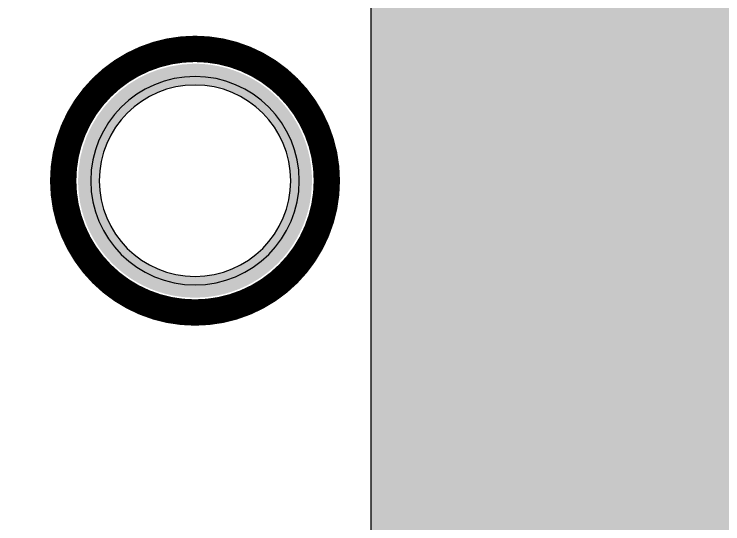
# Model space of a CAD drawing. Header units: inches. Extents: x 0 to 1813292486, y 0 to 3473589894.
# Drawn here: x 600506183 to 600506586.2, y 3473209606.2 to 3473209896.2 of the extents above; entities that cross this region are included whole.
import ezdxf
from ezdxf.enums import TextEntityAlignment as Align

# ---------------------------------------------------------------- set-up
doc = ezdxf.new("R2010")
doc.units = ezdxf.units.IN
doc.header["$LTSCALE"] = 1000
doc.header["$MEASUREMENT"] = 0
for name, color, linetype in [('A-Anno-Note', 241, 'Continuous'), ('AX-MALL-P02-200$0$A-Anno-Note', 241, 'Continuous'), ('AX-MALL-WALL-P02$0$A-Anno-Note', 241, 'Continuous'), ('AX-MALL-WALL-P02-QT$0$A-Detl-Patt', 8, 'Continuous'), ('AX-MALL-WALL-P02-QT$0$A-Detl-Thin', 131, 'Continuous'), ('PX-MALL-P02-LG$0$P-Airr-Pipe', 140, 'Continuous'), ('PX-MALL-P02-LG$0$P-Pipe-Risr', 7, 'Continuous'), ('PX-MALL-P02-LG$0$P-Pipe-Risr-Arch', 6, 'Continuous'), ('PX-MALL-P02-LG$0$P-Pipe-Risr-W100', 6, 'Continuous'), ('PX-MALL-P02-LG$0$P-Pipe-Risr-W50', 6, 'Continuous'), ('SX-MALL-WALL-L-2F~3F$0$S-COLU', 30, 'Continuous'), ('SX-MALL-WALL-L-2F~3F$0$S-PATT-BMCO', 7, 'Continuous')]:
    doc.layers.add(name, color=color, linetype=linetype)
doc.styles.add('PX-MALL-P02-LG$0$jzfz', font='gbenor.shx', dxfattribs={"bigfont": 'gbcbig.shx'})

# ---------------------------------------------------------------- blocks, each defined once
blk = doc.blocks.new('AX-MALL-WALL-P02-QT$0$tj')
at = {"layer": 'AX-MALL-WALL-P02-QT$0$A-Detl-Patt'}
h = blk.add_hatch(dxfattribs=at)
h.set_pattern_fill('STEEL', color=256, scale=100, angle=50.4318)
h.set_pattern_definition([(75, (-14278.2, 156289.83), (-153.340725, 41.08752), []), (75, (-14317.88, 156358.57), (-153.340725, 41.08752), [])])
edge = h.paths.add_edge_path()
edge.add_line((88101.27, 47666.64), (87883.94, 47459.85))
edge.add_line((87883.94, 47459.85), (91571.55, 43584.64))
edge.add_arc((262949.39, 558937.71), 543101.41, 251.6057364, 260.0288667)
edge.add_arc((172180.85, -2862.15), 27100, 64.712866, 96.931605, ccw=False)
edge.add_arc((262948.97, 558936.32), 543099.97, 261.6155115, 271.7251478)
edge.add_line((279298.98, 16082.52), (279298.98, 16382.65))
edge.add_arc((262948.97, 558936.32), 542799.97, 261.6202036, 271.7261014, ccw=False)
edge.add_arc((172180.85, -2862.15), 27400, 64.806318, 96.838159)
edge.add_arc((262949.39, 558937.7), 542801.41, 251.6136389, 260.0241733, ccw=False)
edge.add_line((91737.26, 43845.69), (88101.27, 47666.64))
blk = doc.blocks.new('SX-MALL-WALL-L-2F~3F')
at = {"layer": 'SX-MALL-WALL-L-2F~3F$0$S-PATT-BMCO'}
h = blk.add_hatch(color=256, dxfattribs=at)
h.dxf.hatch_style = 1
h.paths.add_polyline_path([(600313333.82, 3473095039.6), (600313989.78, 3473094795.23), (600314234.14, 3473095451.19), (600313578.18, 3473095695.56)])
at = {"layer": 'SX-MALL-WALL-L-2F~3F$0$S-COLU'}
blk.add_lwpolyline([(600313333.82, 3473095039.6), (600313989.78, 3473094795.23), (600314234.14, 3473095451.19), (600313578.18, 3473095695.56)], close=True, dxfattribs=at)
blk = doc.blocks.new('SX-MALL-WALL-2F~3F')
blk.add_blockref('SX-MALL-WALL-L-2F~3F', (0, 0))
blk = doc.blocks.new('AX-MALL-WALL-P02-QT')
at = {"layer": 'AX-MALL-WALL-P02-QT$0$A-Detl-Thin'}
blk.add_blockref('SX-MALL-WALL-2F~3F', (0, 0), dxfattribs=at)
at = {"layer": 'AX-MALL-WALL-P02-QT$0$A-Detl-Thin', "rotation": 339.5681613091762}
blk.add_blockref('AX-MALL-WALL-P02-QT$0$tj', (600144118.7, 3473128496.29), dxfattribs=at)
blk = doc.blocks.new('AX-MALL-WALL-P02')
at = {"layer": 'AX-MALL-WALL-P02$0$A-Anno-Note'}
blk.add_blockref('AX-MALL-WALL-P02-QT', (0, 0), dxfattribs=at)
blk = doc.blocks.new('PX-MALL-P02-LG$0$P-Risr')
at = {"layer": 'PX-MALL-P02-LG$0$P-Pipe-Risr-W50'}
h = blk.add_hatch(color=0, dxfattribs=at)
edge = h.paths.add_edge_path()
edge.add_ellipse((0, 0), major_axis=(47.06, 47.06), ratio=1, start_angle=225, end_angle=405, ccw=False)
edge.add_ellipse((0, 0), major_axis=(47.06, 47.06), ratio=1, start_angle=133.9676, end_angle=225, ccw=False)
edge.add_line((-66.54, 1.2), (-54.44, 1.2))
edge.add_ellipse((0, 0), major_axis=(-38.5, 38.5), ratio=1, start_angle=43.7381, end_angle=135)
edge.add_ellipse((0, 0), major_axis=(38.5, 38.5), ratio=1, start_angle=225, end_angle=405)
edge.add_ellipse((0, 0), major_axis=(38.5, 38.5), ratio=1, start_angle=45, end_angle=133.7381)
edge.add_line((-54.44, 1.2), (-66.54, 1.2))
edge.add_ellipse((0, 0), major_axis=(-47.06, 47.06), ratio=1, start_angle=-45, end_angle=43.9676, ccw=False)
at = {"layer": 'PX-MALL-P02-LG$0$P-Pipe-Risr-Arch', "ltscale": 0.7}
blk.add_circle((0, 0), 59.29, dxfattribs=at)
at = {"layer": 'PX-MALL-P02-LG$0$P-Pipe-Risr-W100', "color": 0, "const_width": 15}
blk.add_lwpolyline([(-75, 0, 1), (75, 0, 1)], format="xyb", close=True, dxfattribs=at)
at = {"layer": 'PX-MALL-P02-LG$0$P-Pipe-Risr-W50'}
blk.add_circle((0, 0), 54.45, dxfattribs=at)
at = {"layer": 'PX-MALL-P02-LG$0$P-Pipe-Risr', "style": 'PX-MALL-P02-LG$0$jzfz', "width": 0.6, "flags": 1}
for tag, p in [('SYS-MARK', (0.33, -45.66)), ('RANGE', (0.33, -45.68))]:
    blk.add_attdef(tag, text='', height=0.0156, dxfattribs=at).set_placement(p, align=Align.MIDDLE)
blk = doc.blocks.new('PX-MALL-P02-LG')
at = {"layer": 'PX-MALL-P02-LG$0$P-Airr-Pipe', "xscale": -1, "rotation": 69.56816130750386}
blk.add_blockref('PX-MALL-P02-LG$0$P-Risr', (600313379.69, 3473095449.19), dxfattribs=at)
blk = doc.blocks.new('AX-MALL-P02-200')
at = {"layer": 'AX-MALL-P02-200$0$A-Anno-Note'}
blk.add_blockref('AX-MALL-WALL-P02', (0, 0), dxfattribs=at)
blk.add_blockref('PX-MALL-P02-LG', (0, 0), dxfattribs=at)

msp = doc.modelspace()

# ---------------------------------------------------------------- block references
at = {"layer": 'A-Anno-Note', "rotation": 20.43183869077545}
msp.add_blockref('AX-MALL-P02-200', (1250392458.53, 9048125.68), dxfattribs=at)

doc.saveas('drawing.dxf')
